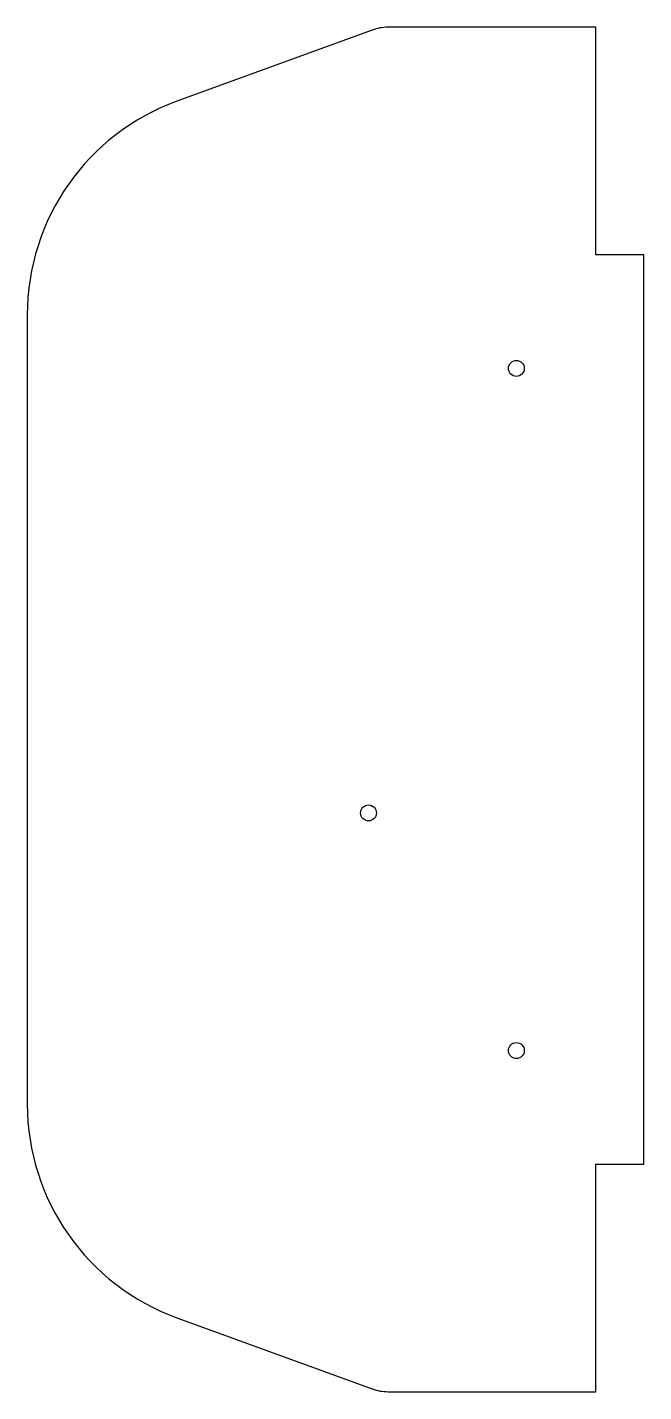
# Model space of a CAD drawing. Header units: millimetres. Extents: x -37977 to -37706, y -1267 to -667.
import ezdxf

# ---------------------------------------------------------------- set-up
doc = ezdxf.new("R2010")
doc.units = ezdxf.units.MM

msp = doc.modelspace()

# ---------------------------------------------------------------- linework, layer by layer
at = {"color": 7, "linetype": 'Continuous', "lineweight": 25}
for p, q in [((-37825.57, -667.99), (-37911.46, -699.25)), ((-37727.25, -666.78), (-37818.73, -666.78)), ((-37727.25, -766.78), (-37727.25, -666.78)), ((-37706.25, -766.78), (-37727.25, -766.78)), ((-37706.25, -1166.78), (-37706.25, -766.78)), ((-37977.25, -793.22), (-37977.25, -1140.35)), ((-37727.25, -1166.78), (-37706.25, -1166.78)), ((-37727.25, -1266.78), (-37727.25, -1166.78)), ((-37911.46, -1234.32), (-37825.57, -1265.58)), ((-37818.73, -1266.78), (-37727.25, -1266.78))]:
    msp.add_line(p, q, dxfattribs=at)
for centre in [(-37762.25, -816.78), (-37827.25, -1012.28), (-37762.25, -1116.78)]:
    msp.add_circle(centre, 3.5, dxfattribs=at)
for centre, radius, start, end in [((-37818.73, -686.78), 20, 90, 110), ((-37877.25, -793.22), 100, 110, 180), ((-37877.25, -1140.35), 100, 180, 250), ((-37818.73, -1246.78), 20, 250, 270)]:
    msp.add_arc(centre, radius, start, end, dxfattribs=at)

doc.saveas('drawing.dxf')
